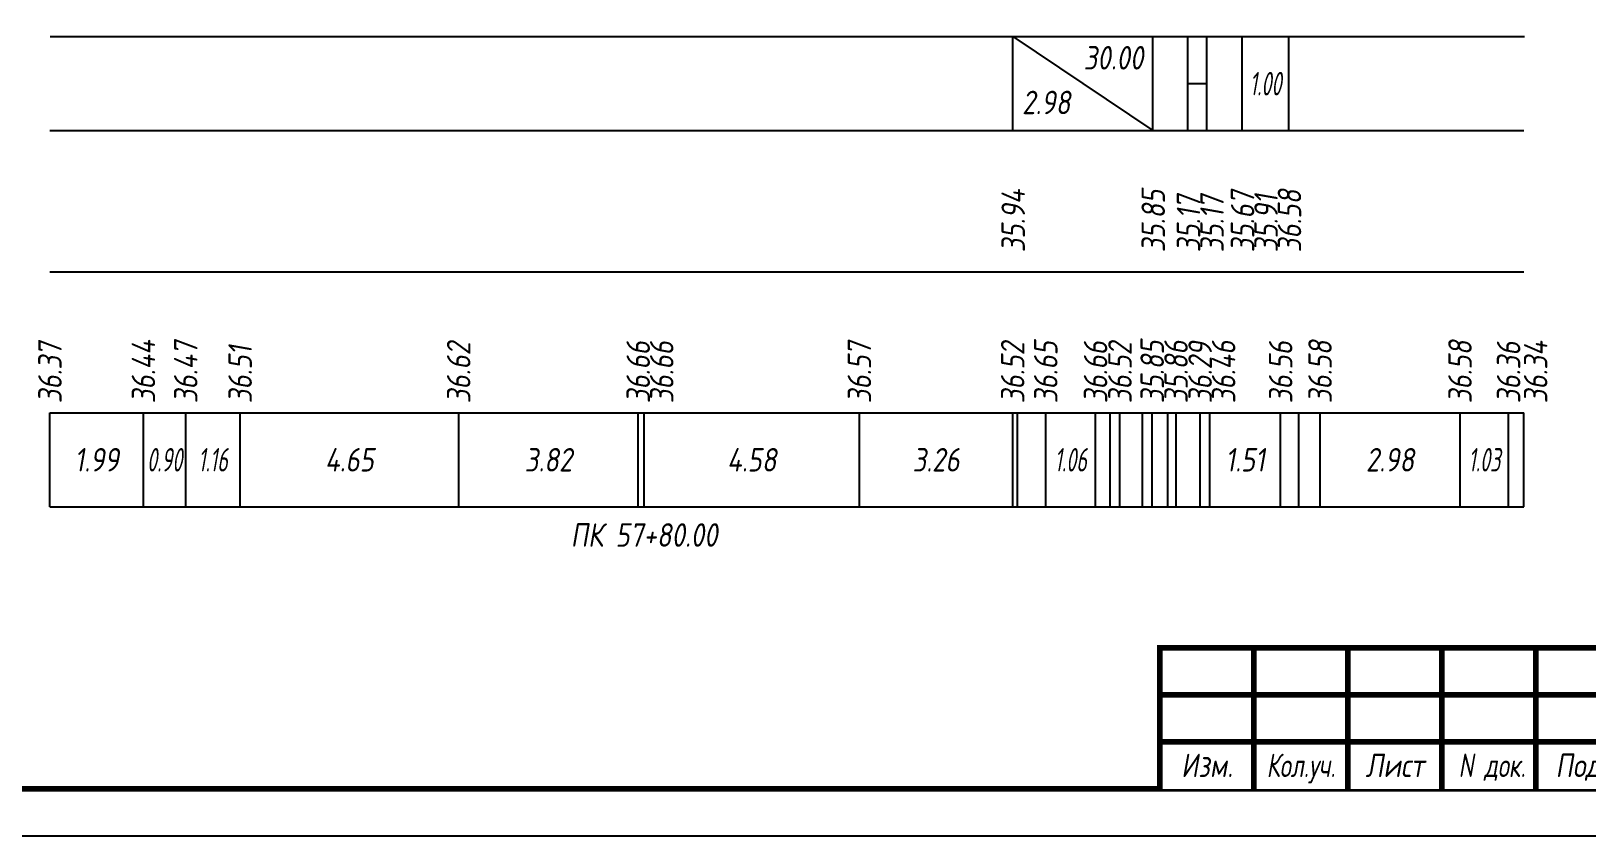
# Model space of a CAD drawing. Extents: x -717 to 1451, y -133302 to 233.
# Drawn here: x 79.8 to 245.4, y -90936.4 to -90850.8 of the extents above; entities that cross this region are included whole.
import ezdxf
from ezdxf.enums import TextEntityAlignment as Align

# ---------------------------------------------------------------- set-up
doc = ezdxf.new("R2010")
doc.units = 0
for name, color, linetype in [('Зарамочное оформление', 7, 'Continuous'), ('Код_510', 7, 'Continuous'), ('Код_516', 1, 'Continuous'), ('Подписи поперечников', 7, 'Continuous'), ('Таблица', 7, 'Continuous')]:
    doc.layers.add(name, color=color, linetype=linetype)
doc.styles.add('М', font='romand.shx', dxfattribs={"width": 0.8, "oblique": 10, "height": 2.5})

# ---------------------------------------------------------------- blocks, each defined once
blk = doc.blocks.new('Штамп')
at = {"linetype": 'Continuous'}
blk.add_wipeout([(199.95, -411.25), (384.95, -411.25), (384.95, -426.25), (199.95, -426.25)], dxfattribs=at).dxf.layer = 'Зарамочное оформление'
at = {"layer": 'Зарамочное оформление', "linetype": 'Continuous', "lineweight": -3, "const_width": 0.6, "flags": 128}
for points in [[(199.95, -426.25), (199.95, -411.25), (384.95, -411.25)], [(209.95, -411.25), (209.95, -426.25)], [(219.95, -411.25), (219.95, -426.25)], [(229.95, -411.25), (229.95, -426.25)], [(239.95, -411.25), (239.95, -426.25)], [(199.95, -416.25), (264.95, -416.25)], [(199.95, -421.25), (264.95, -421.25)]]:
    blk.add_lwpolyline(points, dxfattribs=at)
at = {"layer": 'Зарамочное оформление', "linetype": 'Continuous', "style": 'М', "oblique": 10}
for s, width, p in [('Изм.', 0.8, (204.95, -423.75)), ('Кол.уч.', 0.7, (214.95, -423.75)), ('Лист', 0.8, (224.95, -423.75)), ('N док.', 0.7, (235.28, -423.75)), ('Подпись', 0.8, (247.45, -423.75))]:
    blk.add_text(s, height=2.5, dxfattribs=dict(at, width=width)).set_placement(p, align=Align.MIDDLE_CENTER)
blk = doc.blocks.new('шифр')
blk.add_blockref('Штамп', (0, -90565))

msp = doc.modelspace()

# ---------------------------------------------------------------- linework, layer by layer
at = {"flags": 128}
msp.add_lwpolyline([(-30.054, -90936.421), (389.946, -90936.421), (389.946, -90639.421), (-30.054, -90639.421)], close=True, dxfattribs=at)
at = {"const_width": 0.6, "flags": 128}
msp.add_lwpolyline([(-10.054, -90931.421), (384.946, -90931.421), (384.946, -90644.421), (-10.054, -90644.421)], close=True, dxfattribs=at)
at = {"layer": 'Код_510'}
for p, q in [((81.809, -90901.421), (81.809, -90891.421)), ((81.837, -90901.421), (81.837, -90891.421)), ((91.781, -90901.421), (91.781, -90891.421)), ((96.285, -90901.421), (96.285, -90891.421)), ((102.072, -90901.421), (102.072, -90891.421)), ((125.328, -90901.421), (125.328, -90891.421)), ((144.432, -90901.421), (144.432, -90891.421)), ((145.059, -90901.421), (145.059, -90891.421)), ((167.968, -90901.421), (167.968, -90891.421)), ((184.278, -90901.421), (184.278, -90891.421)), ((184.778, -90901.421), (184.778, -90891.421)), ((187.797, -90901.421), (187.797, -90891.421)), ((193.096, -90901.421), (193.096, -90891.421)), ((194.639, -90901.421), (194.639, -90891.421)), ((195.694, -90901.421), (195.694, -90891.421)), ((198.101, -90901.421), (198.101, -90891.421)), ((199.124, -90901.421), (199.124, -90891.421)), ((200.792, -90901.421), (200.792, -90891.421)), ((201.657, -90901.421), (201.657, -90891.421)), ((204.222, -90901.421), (204.222, -90891.421)), ((205.24, -90901.421), (205.24, -90891.421)), ((212.792, -90901.421), (212.792, -90891.421)), ((214.727, -90901.421), (214.727, -90891.421)), ((216.983, -90901.421), (216.983, -90891.421)), ((231.877, -90901.421), (231.877, -90891.421)), ((237.048, -90901.421), (237.048, -90891.421)), ((238.677, -90901.421), (238.677, -90891.421))]:
    msp.add_line(p, q, dxfattribs=at)
at = {"layer": 'Код_516'}
for p, q in [((184.278, -90861.421), (184.278, -90851.421)), ((184.278, -90851.421), (199.182, -90861.421)), ((199.182, -90861.421), (199.182, -90851.421)), ((199.182, -90861.421), (199.182, -90851.421)), ((202.932, -90861.421), (202.932, -90851.421)), ((202.932, -90861.421), (202.932, -90851.421)), ((204.932, -90861.421), (204.932, -90851.421)), ((204.932, -90861.421), (204.932, -90851.421)), ((208.682, -90861.421), (208.682, -90851.421)), ((208.682, -90861.421), (208.682, -90851.421)), ((213.677, -90861.421), (213.677, -90851.421)), ((202.932, -90856.421), (204.932, -90856.421))]:
    msp.add_line(p, q, dxfattribs=at)
at = {"layer": 'Таблица'}
for p, q in [((81.863, -90851.421), (238.731, -90851.421)), ((81.809, -90861.421), (238.677, -90861.421)), ((81.809, -90876.421), (238.677, -90876.421)), ((81.809, -90891.421), (238.677, -90891.421)), ((81.809, -90901.421), (238.677, -90901.421))]:
    msp.add_line(p, q, dxfattribs=at)

# ---------------------------------------------------------------- texts
at = {"layer": 'Код_510', "style": 'М', "oblique": 10, "width": 0.8}
for s, p in [('36.37', (81.837, -90890.421)), ('36.44', (91.781, -90890.421)), ('36.47', (96.285, -90890.421)), ('36.51', (102.072, -90890.421)), ('36.62', (125.328, -90890.421)), ('36.66', (144.432, -90890.421)), ('36.66', (146.932, -90890.421)), ('36.57', (167.968, -90890.421)), ('36.52', (184.278, -90890.421)), ('36.65', (187.797, -90890.421)), ('36.66', (193.096, -90890.421)), ('36.52', (195.694, -90890.421)), ('35.85', (199.124, -90890.421)), ('35.86', (201.657, -90890.421)), ('36.29', (204.222, -90890.421)), ('36.46', (206.722, -90890.421)), ('36.56', (212.792, -90890.421)), ('36.58', (216.983, -90890.421)), ('36.58', (231.877, -90890.421)), ('36.36', (237.048, -90890.421)), ('36.34', (239.927, -90890.421))]:
    msp.add_text(s, height=2.5, rotation=90, dxfattribs=at).set_placement(p, align=Align.MIDDLE_LEFT)
at = {"layer": 'Код_510', "style": 'М', "oblique": 10}
for s, width, p in [('1.99', 0.8, (86.809, -90896.421)), ('0.90', 0.6, (94.033, -90896.421)), ('1.16', 0.6, (99.179, -90896.421)), ('4.65', 0.8, (113.7, -90896.421)), ('3.82', 0.8, (134.88, -90896.421)), ('4.58', 0.8, (156.514, -90896.421)), ('3.26', 0.8, (176.123, -90896.421)), ('1.06', 0.6, (190.447, -90896.421)), ('1.51', 0.8, (209.016, -90896.421)), ('2.98', 0.8, (224.43, -90896.421)), ('1.03', 0.6, (234.462, -90896.421))]:
    msp.add_text(s, height=2.5, dxfattribs=dict(at, width=width)).set_placement(p, align=Align.MIDDLE_CENTER)
at = {"layer": 'Код_516', "style": 'М', "oblique": 10, "width": 0.8}
msp.add_text('30.00', height=2.5, dxfattribs=at).set_placement((198.182, -90852.421), align=Align.TOP_RIGHT)
at = {"layer": 'Код_516', "style": 'М', "oblique": 10, "width": 0.6}
msp.add_text('1.00', height=2.5, dxfattribs=at).set_placement((211.18, -90856.421), align=Align.MIDDLE_CENTER)
at = {"layer": 'Код_516', "style": 'М', "oblique": 10, "width": 0.8}
msp.add_text('2.98', height=2.5, dxfattribs=at).set_placement((185.278, -90860.421), align=Align.BOTTOM_LEFT)
for s, p in [('35.94', (184.332, -90874.371)), ('35.85', (199.237, -90874.371)), ('35.17', (202.987, -90874.371)), ('35.17', (205.487, -90874.371)), ('35.67', (208.737, -90874.371)), ('35.91', (211.237, -90874.371)), ('36.58', (213.731, -90874.371))]:
    msp.add_text(s, height=2.5, rotation=90, dxfattribs=at).set_placement(p, align=Align.MIDDLE_LEFT)
at = {"layer": 'Подписи поперечников', "style": 'М', "oblique": 10, "width": 0.8}
msp.add_text('ПК 57+80.00', height=2.5, dxfattribs=at).set_placement((145.059, -90906.421), align=Align.BOTTOM_CENTER)

# ---------------------------------------------------------------- next in the draw order: block references
msp.add_blockref('шифр', (0, 59.829))

doc.saveas('drawing.dxf')
